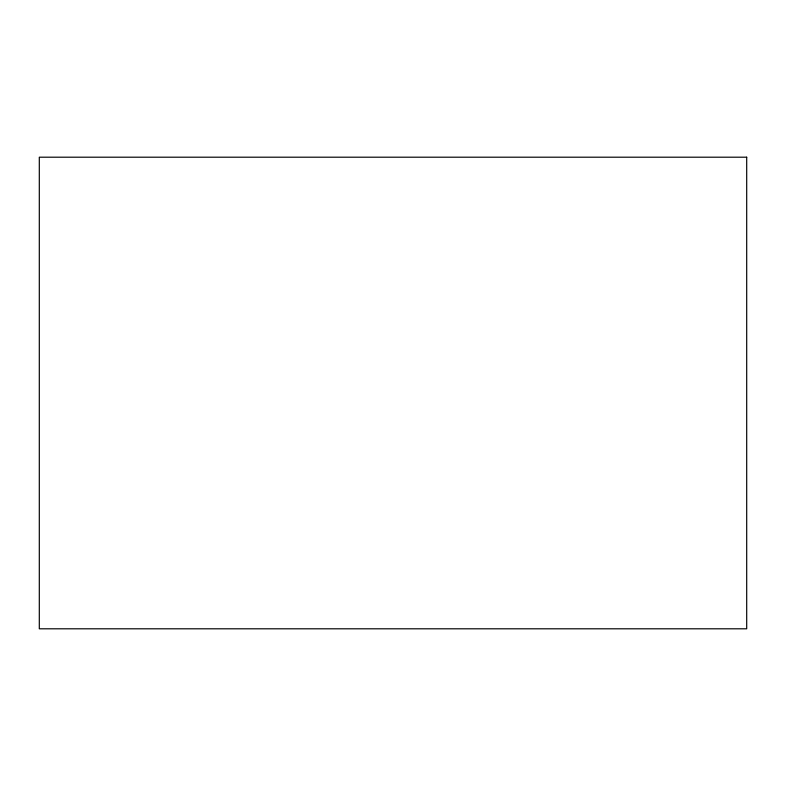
<?xml version="1.0" encoding="UTF-8"?>
<svg xmlns="http://www.w3.org/2000/svg" width="786" height="786" viewBox="0 0 786 786"><rect width="100%" height="100%" fill="white"/><g stroke="black" fill="none" stroke-linecap="round" stroke-linejoin="round"><path stroke-width="1.18" d="M746.7 157.2L39.3 157.2L39.3 628.8L746.7 628.8L746.7 157.2"/></g></svg>
